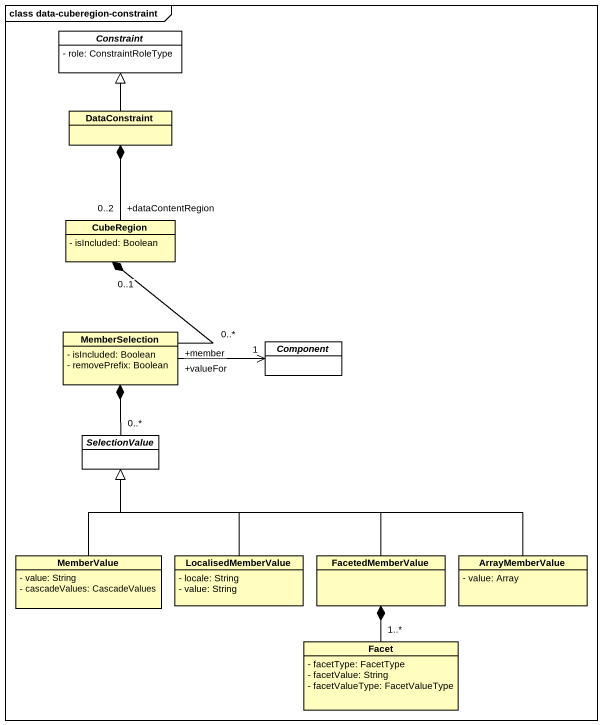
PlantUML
@startuml
mainframe class data-cuberegion-constraint
hide circle
hide empty members
skinparam classAttributeIconSize 0
abstract class Constraint #FFFFFF {
  - role: ConstraintRoleType
}
class DataConstraint #FFFEBF
class CubeRegion #FFFEBF {
  - isIncluded: Boolean
}
class MemberSelection #FFFEBF {
  - isIncluded: Boolean
  - removePrefix: Boolean
}
abstract class "Component" as Component_ #FFFFFF
abstract class SelectionValue #FFFFFF
class MemberValue #FFFEBF {
  - value: String
  - cascadeValues: CascadeValues
}
class LocalisedMemberValue #FFFEBF {
  - locale: String
  - value: String
}
class FacetedMemberValue #FFFEBF
class ArrayMemberValue #FFFEBF {
  - value: Array
}
class Facet #FFFEBF {
  - facetType: FacetType
  - facetValue: String
  - facetValueType: FacetValueType
}
DataConstraint -up-|> Constraint
CubeRegion "+dataContentRegion\n0..2" -up-* DataConstraint
MemberSelection "+member\n0..*" -up-* "0..1" CubeRegion
MemberSelection "+valueFor" -right-> "1" Component_
SelectionValue "0..*" -up-* MemberSelection
MemberValue -up-|> SelectionValue
LocalisedMemberValue -up-|> SelectionValue
FacetedMemberValue -left-|> SelectionValue
ArrayMemberValue -left-|> SelectionValue
Facet "1..*" -up-* FacetedMemberValue
@enduml
